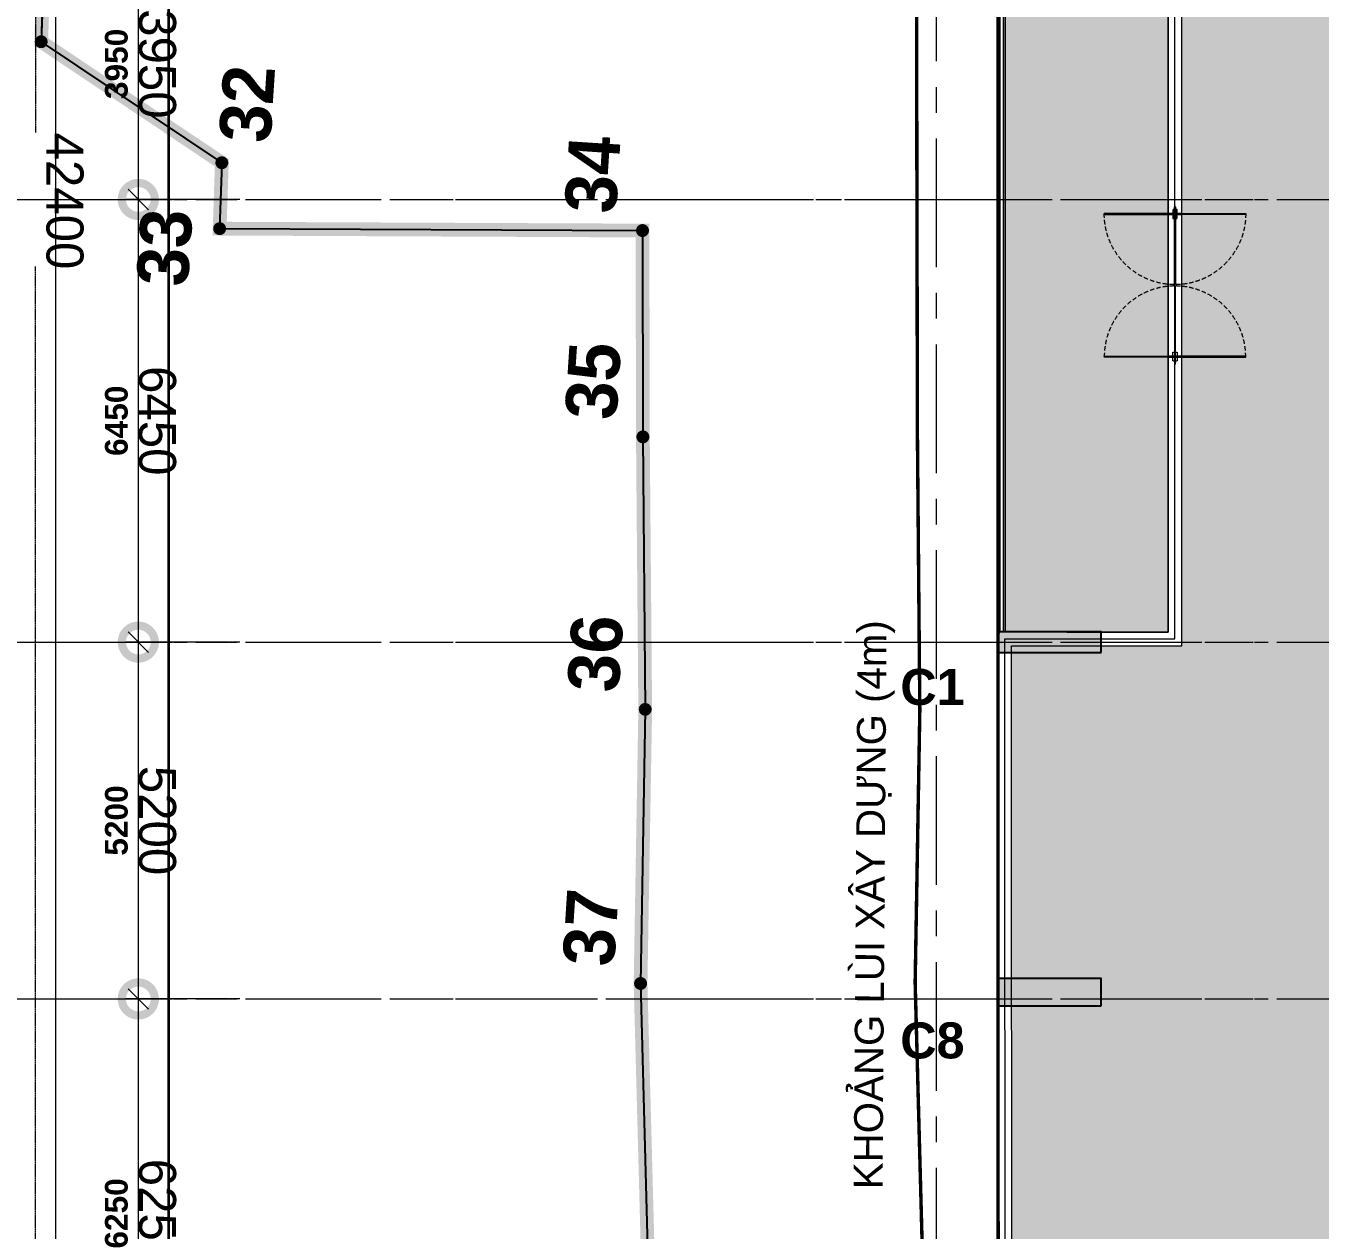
# Model space of a CAD drawing. Header units: millimetres. Extents: x -100356 to 314685, y 446 to 1273965.
# Drawn here: x 26973 to 45830, y 593487 to 611034 of the extents above; entities that cross this region are included whole.
import ezdxf
from ezdxf.enums import TextEntityAlignment as Align
from ezdxf.xclip import XClip

# ---------------------------------------------------------------- set-up
doc = ezdxf.new("R2010")
doc.units = ezdxf.units.MM
doc.header["$XCLIPFRAME"] = 2
for name, pattern in [('20180221 BF$0$DASHDOT', [1, 0.5, -0.25, 0, -0.25]), ('CENTER', [2, 1.25, -0.25, 0.25, -0.25]), ('CENTER2', [28.575, 19.05, -3.175, 3.175, -3.175]), ('Dash', [6, 3, -3]), ('DASHED2', [0.375, 0.25, -0.125]), ('DASHEDX2', [1.5, 1, -0.5]), ('gf$0$CENTER2', [28.575, 19.05, -3.175, 3.175, -3.175]), ('gf$0$Kume - Grid Line', [10.5, 6, -1.25, 2, -1.25]), ('HIDDEN', [0.375, 0.25, -0.125]), ('Kume - Grid Line', [10.5, 6, -1.25, 2, -1.25])]:
    doc.linetypes.add(name, pattern=pattern)
doc.layers.get('DEFPOINTS').update_dxf_attribs({"lineweight": 13})
for name, color, linetype in [('20180221 BF$0$10', 1, 'Continuous'), ('20180221 BF$0$sohieu_diem', 2, 'Continuous'), ('20180221 BF$0$TREE', 99, 'Continuous'), ('STR', 7, 'Continuous')]:
    doc.layers.add(name, color=color, linetype=linetype)
for name, color, linetype, lineweight in [('20180221 BF$0$setback', 1, 'Continuous', 13), ('20180330-Ascent Plaza-TP-Ban ve so bo$0$KÍNH', 150, 'Continuous', 9), ('@ color hatch', 7, 'Continuous', 13), ('A-_ANOT----_D', 7, 'Continuous', 5), ('A.Axis', 251, 'CENTER2', 13), ('A.Concrete', 7, 'Continuous', 25), ('Core - tb$0$$0$FURNITURE', 45, 'Continuous', 5), ('Core - tb$0$$0$TUONG 2', 2, 'Continuous', 25), ('CUA DI', 25, 'Continuous', 9), ('gf$0$A.Axis', 251, 'gf$0$CENTER2', 13), ('GJ', 1, 'Continuous', 13), ('KÍNH', 150, 'Continuous', 9), ('LC.HA', 250, 'Continuous', 9), ('LDIM OUT', 250, 'Continuous', 13), ('LGI', 250, 'CENTER', 9), ('luoicot', 30, 'Continuous', 13), ('net thay', 137, 'Continuous', 15), ('TEXT', 6, 'Continuous', 20), ('Text 35', 250, 'Continuous', 15), ('WALL', 4, 'Continuous', 35)]:
    doc.layers.add(name, color=color, linetype=linetype, lineweight=lineweight)
doc.layers.add('@area depoint', color=8, linetype='Continuous', lineweight=35, plot=False)
doc.styles.add('20180221 BF$0$VAPTIMN', font='VNI-Aptima-Bold.TTF')
doc.styles.add('ARIAL', font='Font - TrueType - Arial Bold.ttf')
doc.styles.add('Arial_4', font='Font - TrueType - Arial.ttf', dxfattribs={"width": 0.95, "height": 540})
doc.styles.add('VnArial', font='Font - TrueType - Arial.ttf')
doc.dimstyles.new('A3_-_A4_1', dxfattribs={"dimscale": 304.8, "dimtxt": 550.940076, "dimasz": 3.149606, "dimexe": 0, "dimexo": 0.0625, "dimgap": 0, "dimtad": 1, "dimdec": 0, "dimzin": 0, "dimdsep": 46, "dimtxsty": 'Arial_4', "dimblk1": 'DOTSMALL', "dimblk2": 'DOTSMALL', "dimsah": 1, "dimcen": 0.09, "dimazin": 0, "dimtfac": 1, "dimtdec": 4, "dimtix": 1, "dimtmove": 0, "dimatfit": 3, "dimfxl": 4.92126, "dimfxlon": 1, "dimtvp": 1, "dimtolj": 1, "dimtzin": 0, "dimarcsym": 2})
doc.dimstyles.new('A3_-_A4_2', dxfattribs={"dimscale": 304.8, "dimtxt": 550.940076, "dimasz": 3.149606, "dimexe": 0, "dimexo": 0.0625, "dimgap": 0, "dimtad": 1, "dimdec": 0, "dimzin": 0, "dimdsep": 46, "dimtxsty": 'Arial_4', "dimblk1": 'DOTSMALL', "dimblk2": 'DOTSMALL', "dimsah": 1, "dimcen": 0.09, "dimazin": 0, "dimtfac": 1, "dimtdec": 4, "dimtix": 1, "dimtmove": 2, "dimatfit": 3, "dimfxl": 4.92126, "dimfxlon": 1, "dimtvp": 1, "dimtolj": 1, "dimtzin": 0, "dimarcsym": 2})
doc.dimstyles.new('TL 150 OUT', dxfattribs={"dimscale": 150, "dimtxt": 2.2, "dimasz": 2, "dimexe": 1.2, "dimexo": 1.5, "dimgap": 1, "dimtad": 1, "dimdec": 0, "dimdsep": 46, "dimtxsty": 'ARIAL', "dimblk": 'OBLIQUE', "dimcen": 2, "dimdle": 1.2, "dimclrd": 256, "dimclre": 256, "dimclrt": 4, "dimaunit": 1, "dimadec": 0, "dimazin": 0, "dimtfac": 1, "dimtdec": 0, "dimtix": 1, "dimtmove": 2, "dimatfit": 3, "dimfxl": 1, "dimtolj": 1, "dimtzin": 0, "dimarcsym": 0})

# ---------------------------------------------------------------- blocks, each defined once
blk = doc.blocks.new('_Oblique')
at = {"color": 0, "linetype": 'ByBlock', "lineweight": -2}
blk.add_line((-0.5, -0.5), (0.5, 0.5), dxfattribs=at)
blk = doc.blocks.new('*D496')
at = {"layer": 'DEFPOINTS', "color": 0, "ltscale": 1000, "transparency": 16777216}
for p in [(2129, 24500), (3629, 24500), (2129, 20550)]:
    blk.add_point(p, dxfattribs=at)
at = {"layer": 'LDIM OUT', "lineweight": -2, "ltscale": 1000, "transparency": 16777216}
for p, q in [((3629, 20370), (3629, 24680)), ((2354, 24500), (3809, 24500)), ((2354, 20550), (3809, 20550))]:
    blk.add_line(p, q, dxfattribs=at)
at = {"layer": 'LDIM OUT', "lineweight": -2, "ltscale": 1000, "transparency": 16777216, "xscale": 300, "yscale": 300, "zscale": 300}
for p, rotation in [((3629, 24500), 90), ((3629, 20550), 270)]:
    blk.add_blockref('_Oblique', p, dxfattribs=dict(at, rotation=rotation))
at = {"layer": 'LDIM OUT', "color": 4, "ltscale": 1000, "transparency": 16777216, "insert": (3947, 22525), "char_height": 330, "attachment_point": 5, "rotation": 270, "style": 'ARIAL'}
blk.add_mtext('\\A1;3950', dxfattribs=at)
blk = doc.blocks.new('*D497')
at = {"layer": 'DEFPOINTS', "color": 0, "ltscale": 1000, "transparency": 16777216}
for p in [(2129, 30950), (3629, 30950), (2129, 24500)]:
    blk.add_point(p, dxfattribs=at)
at = {"layer": 'LDIM OUT', "lineweight": -2, "ltscale": 1000, "transparency": 16777216}
for p, q in [((3629, 24320), (3629, 31130)), ((2354, 30950), (3809, 30950)), ((2354, 24500), (3809, 24500))]:
    blk.add_line(p, q, dxfattribs=at)
at = {"layer": 'LDIM OUT', "lineweight": -2, "ltscale": 1000, "transparency": 16777216, "xscale": 300, "yscale": 300, "zscale": 300}
for p, rotation in [((3629, 30950), 90), ((3629, 24500), 270)]:
    blk.add_blockref('_Oblique', p, dxfattribs=dict(at, rotation=rotation))
at = {"layer": 'LDIM OUT', "color": 4, "ltscale": 1000, "transparency": 16777216, "insert": (3947, 27725), "char_height": 330, "attachment_point": 5, "rotation": 270, "style": 'ARIAL'}
blk.add_mtext('\\A1;6450', dxfattribs=at)
blk = doc.blocks.new('*D498')
at = {"layer": 'DEFPOINTS', "color": 0, "ltscale": 1000, "transparency": 16777216}
for p in [(2129, 36150), (3629, 36150), (2129, 30950)]:
    blk.add_point(p, dxfattribs=at)
at = {"layer": 'LDIM OUT', "lineweight": -2, "ltscale": 1000, "transparency": 16777216}
for p, q in [((3629, 30770), (3629, 36330)), ((2354, 36150), (3809, 36150)), ((2354, 30950), (3809, 30950))]:
    blk.add_line(p, q, dxfattribs=at)
at = {"layer": 'LDIM OUT', "lineweight": -2, "ltscale": 1000, "transparency": 16777216, "xscale": 300, "yscale": 300, "zscale": 300}
for p, rotation in [((3629, 36150), 90), ((3629, 30950), 270)]:
    blk.add_blockref('_Oblique', p, dxfattribs=dict(at, rotation=rotation))
at = {"layer": 'LDIM OUT', "color": 4, "ltscale": 1000, "transparency": 16777216, "insert": (3947, 33550), "char_height": 330, "attachment_point": 5, "rotation": 270, "style": 'ARIAL'}
blk.add_mtext('\\A1;5200', dxfattribs=at)
blk = doc.blocks.new('*D499')
at = {"layer": 'DEFPOINTS', "color": 0, "ltscale": 1000, "transparency": 16777216}
for p in [(2129, 42400), (3629, 42400), (2129, 36150)]:
    blk.add_point(p, dxfattribs=at)
at = {"layer": 'LDIM OUT', "lineweight": -2, "ltscale": 1000, "transparency": 16777216}
for p, q in [((3629, 35970), (3629, 42580)), ((2354, 42400), (3809, 42400)), ((2354, 36150), (3809, 36150))]:
    blk.add_line(p, q, dxfattribs=at)
at = {"layer": 'LDIM OUT', "lineweight": -2, "ltscale": 1000, "transparency": 16777216, "xscale": 300, "yscale": 300, "zscale": 300}
for p, rotation in [((3629, 42400), 90), ((3629, 36150), 270)]:
    blk.add_blockref('_Oblique', p, dxfattribs=dict(at, rotation=rotation))
at = {"layer": 'LDIM OUT', "color": 4, "ltscale": 1000, "transparency": 16777216, "insert": (3947, 39275), "char_height": 330, "attachment_point": 5, "rotation": 270, "style": 'ARIAL'}
blk.add_mtext('\\A1;6250', dxfattribs=at)
blk = doc.blocks.new('*D509')
at = {"layer": 'DEFPOINTS', "color": 0, "ltscale": 1000, "transparency": 16777216}
for p in [(2129, 42400), (2129, 0), (4829, 0)]:
    blk.add_point(p, dxfattribs=at)
at = {"layer": 'LDIM OUT', "lineweight": -2, "ltscale": 1000, "transparency": 16777216}
for p, q in [((4829, 42580), (4829, -180)), ((2354, 42400), (5009, 42400)), ((2354, 0), (5009, 0))]:
    blk.add_line(p, q, dxfattribs=at)
at = {"layer": 'LDIM OUT', "lineweight": -2, "ltscale": 1000, "transparency": 16777216, "xscale": 300, "yscale": 300, "zscale": 300}
for p, rotation in [((4829, 42400), 90), ((4829, 0), 270)]:
    blk.add_blockref('_Oblique', p, dxfattribs=dict(at, rotation=rotation))
at = {"layer": 'LDIM OUT', "color": 4, "ltscale": 1000, "transparency": 16777216, "insert": (5147, 21200), "char_height": 330, "attachment_point": 5, "rotation": 270, "style": 'ARIAL'}
blk.add_mtext('\\A1;42400', dxfattribs=at)
blk = doc.blocks.new('BLOCK TRUC')
for p, q in [((0, 500), (0, 800)), ((500, 0), (800, 0)), ((-800, 0), (-500, 0)), ((0, -800), (0, -500))]:
    blk.add_line(p, q)
at = {"lineweight": 25}
blk.add_circle((0, 0), 500, dxfattribs=at)
at = {"style": 'ARIAL'}
blk.add_attdef('1-2', text='', height=350, rotation=0, dxfattribs=at).set_placement((0, 0), align=Align.MIDDLE_CENTER)
blk = doc.blocks.new('_DotSmall')
at = {"color": 0, "linetype": 'ByBlock', "const_width": 0.5}
blk.add_lwpolyline([(-0.0625, 0, 1), (0.0625, 0, 1)], format="xyb", close=True, dxfattribs=at)
blk = doc.blocks.new('*D524')
at = {"layer": 'A.Axis', "color": 0, "lineweight": -2, "transparency": 16777216}
for p, q in [((44548, 13400), (46029, 13400)), ((46029, 9450), (46029, 13400)), ((44548, 9450), (46029, 9450))]:
    blk.add_line(p, q, dxfattribs=at)
at = {"layer": 'DEFPOINTS', "color": 0, "transparency": 16777216}
for p in [(44529, 13400), (46029, 13400), (44529, 9450)]:
    blk.add_point(p, dxfattribs=at)
at = {"layer": 'A.Axis', "color": 0, "lineweight": -2, "transparency": 16777216, "xscale": 960, "yscale": 960, "zscale": 960}
for p, rotation in [((46029, 13400), 90), ((46029, 9450), 270)]:
    blk.add_blockref('_DotSmall', p, dxfattribs=dict(at, rotation=rotation))
at = {"layer": 'A.Axis', "color": 0, "transparency": 16777216, "insert": (45753, 11425), "char_height": 540, "attachment_point": 5, "rotation": 90, "style": 'Arial_4'}
blk.add_mtext('\\A1;3950', dxfattribs=at)
blk = doc.blocks.new('*D525')
at = {"layer": 'A.Axis', "color": 0, "lineweight": -2, "transparency": 16777216}
for p, q in [((44548, 19850), (46029, 19850)), ((46029, 13400), (46029, 19850)), ((44548, 13400), (46029, 13400))]:
    blk.add_line(p, q, dxfattribs=at)
at = {"layer": 'DEFPOINTS', "color": 0, "transparency": 16777216}
for p in [(44529, 19850), (46029, 19850), (44529, 13400)]:
    blk.add_point(p, dxfattribs=at)
at = {"layer": 'A.Axis', "color": 0, "lineweight": -2, "transparency": 16777216, "xscale": 960, "yscale": 960, "zscale": 960}
for p, rotation in [((46029, 19850), 90), ((46029, 13400), 270)]:
    blk.add_blockref('_DotSmall', p, dxfattribs=dict(at, rotation=rotation))
at = {"layer": 'A.Axis', "color": 0, "transparency": 16777216, "insert": (45753, 16625), "char_height": 540, "attachment_point": 5, "rotation": 90, "style": 'Arial_4'}
blk.add_mtext('\\A1;6450', dxfattribs=at)
blk = doc.blocks.new('*D526')
at = {"layer": 'A.Axis', "color": 0, "lineweight": -2, "transparency": 16777216}
for p, q in [((44548, 25050), (46029, 25050)), ((46029, 19850), (46029, 25050)), ((44548, 19850), (46029, 19850))]:
    blk.add_line(p, q, dxfattribs=at)
at = {"layer": 'DEFPOINTS', "color": 0, "transparency": 16777216}
for p in [(44529, 25050), (46029, 25050), (44529, 19850)]:
    blk.add_point(p, dxfattribs=at)
at = {"layer": 'A.Axis', "color": 0, "lineweight": -2, "transparency": 16777216, "xscale": 960, "yscale": 960, "zscale": 960}
for p, rotation in [((46029, 25050), 90), ((46029, 19850), 270)]:
    blk.add_blockref('_DotSmall', p, dxfattribs=dict(at, rotation=rotation))
at = {"layer": 'A.Axis', "color": 0, "transparency": 16777216, "insert": (45753, 22450), "char_height": 540, "attachment_point": 5, "rotation": 90, "style": 'Arial_4'}
blk.add_mtext('\\A1;5200', dxfattribs=at)
blk = doc.blocks.new('*D527')
at = {"layer": 'A.Axis', "color": 0, "lineweight": -2, "transparency": 16777216}
for p, q in [((44548, 31300), (46029, 31300)), ((46029, 25050), (46029, 31300)), ((44548, 25050), (46029, 25050))]:
    blk.add_line(p, q, dxfattribs=at)
at = {"layer": 'DEFPOINTS', "color": 0, "transparency": 16777216}
for p in [(44529, 31300), (46029, 31300), (44529, 25050)]:
    blk.add_point(p, dxfattribs=at)
at = {"layer": 'A.Axis', "color": 0, "lineweight": -2, "transparency": 16777216, "xscale": 960, "yscale": 960, "zscale": 960}
for p, rotation in [((46029, 31300), 90), ((46029, 25050), 270)]:
    blk.add_blockref('_DotSmall', p, dxfattribs=dict(at, rotation=rotation))
at = {"layer": 'A.Axis', "color": 0, "transparency": 16777216, "insert": (45753, 28175), "char_height": 540, "attachment_point": 5, "rotation": 90, "style": 'Arial_4'}
blk.add_mtext('\\A1;6250', dxfattribs=at)
blk = doc.blocks.new('*D536')
at = {"layer": 'A.Axis', "color": 0, "lineweight": -2, "transparency": 16777216}
for p, q in [((46048, 31300), (47529, 31300)), ((47529, 31300), (47529, 14376)), ((47529, -11100), (47529, 12426)), ((46048, -11100), (47529, -11100))]:
    blk.add_line(p, q, dxfattribs=at)
at = {"layer": 'DEFPOINTS', "color": 0, "transparency": 16777216}
for p in [(46029, 31300), (47529, 31300), (46029, -11100)]:
    blk.add_point(p, dxfattribs=at)
at = {"layer": 'A.Axis', "color": 0, "lineweight": -2, "transparency": 16777216, "xscale": 960, "yscale": 960, "zscale": 960}
for p, rotation in [((47529, 31300), 90), ((47529, -11100), 270)]:
    blk.add_blockref('_DotSmall', p, dxfattribs=dict(at, rotation=rotation))
at = {"layer": 'A.Axis', "color": 0, "transparency": 16777216, "insert": (46828, 12426), "char_height": 540, "attachment_point": 1, "rotation": 90, "line_spacing_factor": 0.941778, "style": 'Arial_4'}
blk.add_mtext('\\A1;42400', dxfattribs=at)
blk = doc.blocks.new('SITE')
at = {"layer": 'GJ', "color": 2, "linetype": 'DASHED2', "ltscale": 200, "const_width": 50, "elevation": 0}
blk.add_lwpolyline([(-42847, 879), (-42997, 6495), (-42929, 10453), (-42964, 14461), (-42978, 21429), (-50432, 21463), (-51659, 22285), (-51640, 22872), (-51581, 23937), (-51499, 28076), (-51496, 29824), (-50725, 29994), (-51513, 40959), (-52452, 41020), (-52589, 42419), (-48449, 42705), (-47306, 42675), (-44664, 42638), (-38719, 42656), (-35209, 42660)], dxfattribs=at)
at = {"layer": 'TEXT', "insert": (-43893, 3482), "char_height": 420, "width": 9033.43, "attachment_point": 1, "rotation": 89.5885, "style": 'VnArial'}
blk.add_mtext('KHOẢNG LÙI XÂY DỰNG (4m)', dxfattribs=at)
blk = doc.blocks.new('20180221 BF$0$hientrang')
at = {"layer": '20180221 BF$0$10', "color": 1}
for p, q in [((-87270, 104902, 0), (-90121, 104815, 0)), ((-90121, 104815, 0), (-91714, 102077, 0)), ((-91714, 102077, 0), (-92674, 102048, 0)), ((-92674, 102048, 0), (-92312, 95898, 0)), ((-92312, 95898, 0), (-95312, 95702, 0)), ((-95312, 95702, 0), (-99272, 95417, 0)), ((-99272, 95417, 0), (-103263, 95232, 0)), ((-103263, 95232, 0), (-108843, 94729, 0))]:
    blk.add_line(p, q, dxfattribs=at)
at = {"layer": '20180221 BF$0$10', "color": 1, "linetype": 'Continuous'}
for p, q in [((-92312, 95898, 0), (-95312, 95702, 0)), ((-95312, 95702, 0), (-99272, 95417, 0)), ((-99272, 95417, 0), (-103263, 95232, 0)), ((-103263, 95232, 0), (-108843, 94729, 0))]:
    blk.add_line(p, q, dxfattribs=at)
at = {"layer": '20180221 BF$0$10', "color": 1, "linetype": 'Continuous', "elevation": 0}
for points in [[(-86230, 104910), (-87270, 104902), (-90121, 104815)], [(-90121, 104815), (-91714, 102077), (-92674, 102048), (-92312, 95898)]]:
    blk.add_lwpolyline(points, dxfattribs=at)
at = {"layer": '20180221 BF$0$setback', "color": 1, "linetype": '20180221 BF$0$DASHDOT', "ltscale": 200, "const_width": 200, "elevation": 0}
blk.add_lwpolyline([(-64687, 107633), (-71608, 106512), (-73129, 105984), (-73130, 105414), (-77140, 104869), (-77250, 105249), (-77680, 105219), (-77900, 105350), (-82200, 105085), (-86230, 104910), (-87270, 104902), (-90121, 104815), (-91714, 102077), (-92674, 102048), (-92312, 95898), (-95312, 95702), (-99272, 95417), (-103263, 95232), (-108843, 94729), (-111844, 94613), (-113704, 94445), (-110540, 43326), (-98301, 45606), (-91530, 9756)], dxfattribs=at)
at = {"layer": '20180221 BF$0$sohieu_diem', "color": 3, "const_width": 93.8, "elevation": 0}
for points in [[(-90167, 104815, 1), (-90074, 104815, 1)], [(-92721, 102049, 1), (-92627, 102048, 1)], [(-91761, 102077, 1), (-91667, 102077, 1)], [(-92359, 95898, 1), (-92265, 95898, 1)], [(-95359, 95702, 1), (-95265, 95702, 1)], [(-99319, 95417, 1), (-99226, 95417, 1)], [(-103310, 95232, 1), (-103216, 95232, 1)]]:
    blk.add_lwpolyline(points, format="xyb", close=True, dxfattribs=at)
at = {"layer": '20180221 BF$0$sohieu_diem', "color": 3, "style": '20180221 BF$0$VAPTIMN'}
for s, p in [('33', (-93557, 102460, 0)), ('32', (-91392, 101391, 0)), ('34', (-92101, 96302, 0)), ('35', (-95102, 96106, 0)), ('36', (-99062, 95821, 0)), ('37', (-103052, 95636, 0))]:
    blk.add_text(s, height=750, rotation=359.9273, dxfattribs=at).set_placement(p)
blk = doc.blocks.new('*U570')
at = {"layer": 'Core - tb$0$$0$FURNITURE'}
for p, q in [((0, 100), (10100, 100)), ((0, 75), (10100, 75)), ((0, 25), (10100, 25)), ((0, 0), (10100, 0))]:
    blk.add_line(p, q, dxfattribs=at)
blk = doc.blocks.new('AE-CUADI-BLS-900')
at = {"layer": 'CUA DI', "linetype": 'HIDDEN', "ltscale": 100}
blk.add_line((0, 0), (900, 0, 0), dxfattribs=at)
at = {"layer": 'CUA DI', "linetype": 'Continuous'}
for p, q in [((85, -5), (75, 5)), ((75, -5), (85, 5))]:
    blk.add_line(p, q, dxfattribs=at)
at = {"layer": 'CUA DI', "linetype": 'DASHEDX2'}
for points in [[(85, 800), (85, -80), (75, -80), (75, 800)], [(30, 25), (130, 25), (130, -25), (30, -25)], [(85, -800), (85, 80), (75, 80), (75, -800)]]:
    blk.add_lwpolyline(points, close=True, dxfattribs=at)
at = {"layer": 'CUA DI', "linetype": 'Continuous'}
blk.add_lwpolyline([(880, 5), (0, 5), (0, -5), (880, -5)], close=True, dxfattribs=at)
at = {"layer": 'CUA DI', "color": 8, "linetype": 'DASHED2', "ltscale": 200}
blk.add_arc((80, 0), 800, 269.6419, 90.3581, dxfattribs=at)
blk = doc.blocks.new('cuabanlesan-2')
at = {"layer": 'CUA DI', "linetype": 'Continuous'}
blk.add_line((0, -900), (0, 900), dxfattribs=at)
at = {"layer": 'CUA DI', "linetype": 'Continuous', "xscale": -1, "rotation": 90}
blk.add_blockref('AE-CUADI-BLS-900', (0, 887), dxfattribs=at)
at = {"layer": 'CUA DI', "linetype": 'Continuous', "rotation": 90}
blk.add_blockref('AE-CUADI-BLS-900', (0, -888), dxfattribs=at)
blk = doc.blocks.new('A$C4AE13D6C')
at = {"layer": 'CUA DI', "xscale": -1.000080070924014, "yscale": 1.000080071389675, "zscale": 1.000080071249777, "rotation": 180}
blk.add_blockref('cuabanlesan-2', (-5, 448), dxfattribs=at)
blk = doc.blocks.new('A$C16496DF1')
at = {"layer": 'WALL', "color": 2, "linetype": 'HIDDEN', "xscale": -0.9014084507042254, "yscale": 0.9014084507042254, "zscale": 0.9014084507042254, "rotation": 90}
blk.add_blockref('A$C4AE13D6C', (-38, -4), dxfattribs=at)
blk = doc.blocks.new('gf$0$grid tower-gf')
at = {"layer": 'gf$0$A.Axis', "linetype": 'gf$0$Kume - Grid Line', "lineweight": 9, "ltscale": 100}
for p, q in [((48341.2, 25049.9), (-14918.8, 25049.9)), ((48341.2, 19849.9), (-14918.8, 19849.9)), ((48341.2, 13399.9), (-14918.8, 13399.9))]:
    blk.add_line(p, q, dxfattribs=at)
blk = doc.blocks.new('X-GRID')
at = {"layer": 'LGI', "ltscale": 1500}
for p, q in [((-8000, 49486.8), (-8000, -7272.6)), ((5008.8, 36150), (-57318.6, 36150)), ((5008.8, 30950), (-57318.6, 30950)), ((5008.8, 24500), (-57318.6, 24500))]:
    blk.add_line(p, q, dxfattribs=at)
at = {"xscale": 1.5, "yscale": 1.5, "zscale": 1.5, "rotation": 180}
for p, values in [((6208.8, 36150), {'1-2': '7'}), ((6208.8, 30950), {'1-2': '6'}), ((6208.8, 24500), {'1-2': '5'})]:
    blk.add_blockref('BLOCK TRUC', p, dxfattribs=at).add_auto_attribs(values)
at = {"layer": 'LDIM OUT', "ltscale": 1000}
for base, p1, p2, picture, middle in [((3628.8, 42400), (2128.8, 36150), (2128.8, 42400), '*D499', (3947.3, 39275)), ((4828.8, 0), (2128.8, 42400), (2128.8, 0), '*D509', (5147.3, 21200)), ((3628.8, 36150), (2128.8, 30950), (2128.8, 36150), '*D498', (3947.3, 33550)), ((3628.8, 30950), (2128.8, 24500), (2128.8, 30950), '*D497', (3947.3, 27725)), ((3628.8, 24500), (2128.8, 20550), (2128.8, 24500), '*D496', (3947.4, 22525))]:
    dim = blk.add_linear_dim(base=base, p1=p1, p2=p2, angle=90, dimstyle='TL 150 OUT', override={"dimtad": 4}, dxfattribs=at)
    dim.commit()
    dim.dimension.update_dxf_attribs({"geometry": picture, "text_midpoint": middle})
blk = doc.blocks.new('A$C60262ED2')
at = {"layer": 'LC.HA'}
h = blk.add_hatch(color=256, dxfattribs=at)
h.dxf.hatch_style = 1
h.paths.add_polyline_path([(17808, 20384), (17808, 20684), (16308, 20684), (16308, 20384)])
h = blk.add_hatch(color=256, dxfattribs=at)
h.dxf.hatch_style = 1
h.paths.add_polyline_path([(17808, 15234), (17808, 15634), (16308, 15634), (16308, 15234)])
at = {"layer": 'STR', "ltscale": 1000, "elevation": 0}
for points in [[(17808, 20384), (17808, 20684), (16308, 20684), (16308, 20384)], [(17808, 15234), (17808, 15634), (16308, 15634), (16308, 15234)]]:
    blk.add_lwpolyline(points, close=True, dxfattribs=at)
at = {"rotation": 180}
blk.add_blockref('X-GRID', (7409, 51484, 0), dxfattribs=at)
at = {"layer": 'Text 35', "ltscale": 1000, "style": 'ARIAL'}
for s, p in [('C1', (14882, 19618, 0)), ('C8', (14881, 14468, 0))]:
    blk.add_text(s, height=525, dxfattribs=at).set_placement(p)
blk = doc.blocks.new('column')
at = {"layer": 'luoicot', "ltscale": 0.5}
blk.add_blockref('A$C60262ED2', (-47109, -40384, 0), dxfattribs=at)
blk = doc.blocks.new('grid tower')
at = {"layer": 'A.Axis', "linetype": 'Kume - Grid Line', "lineweight": 9, "ltscale": 100}
for p, q in [((33501, 38386.8, 0), (33501, -18372.7, 0)), ((48341.2, 25049.9), (-14918.8, 25049.9)), ((48341.2, 19849.9), (-14918.8, 19849.9)), ((48341.2, 13399.9), (-14918.8, 13399.9))]:
    blk.add_line(p, q, dxfattribs=at)
at = {"layer": 'A.Axis'}
for base, p1, p2, override, picture, middle in [((46028.6, 31299.9), (44528.6, 25049.9), (44528.6, 31299.9), {"dimpost": '<>', "dimfxl": 6249.998517}, '*D527', (45752.9, 28174.9)), ((46028.6, 25049.9), (44528.6, 19849.9), (44528.6, 25049.9), {"dimpost": '<>', "dimfxl": 5200}, '*D526', (45752.9, 22449.9)), ((46028.6, 19849.9), (44528.6, 13399.9), (44528.6, 19849.9), {"dimpost": '<>', "dimfxl": 6450}, '*D525', (45752.9, 16624.9)), ((46028.6, 13399.9), (44528.6, 9449.9), (44528.6, 13399.9), {"dimpost": '<>', "dimfxl": 3950}, '*D524', (45752.7, 11424.9))]:
    dim = blk.add_linear_dim(base=base, p1=p1, p2=p2, angle=90, dimstyle='A3_-_A4_1', override=override, dxfattribs=at)
    dim.commit()
    dim.dimension.update_dxf_attribs({"geometry": picture, "text_midpoint": middle})
dim = blk.add_linear_dim(base=(47528.6, 31299.9), p1=(46028.6, -11100.1), p2=(46028.6, 31299.9), angle=90, dimstyle='A3_-_A4_2', override={"dimpost": '<>', "dimfxl": 42399.999999}, dxfattribs=at)
dim.commit()
dim.dimension.update_dxf_attribs({"geometry": '*D536', "text_midpoint": (47187.5, 13400.8), "dimtype": 128, "text_rotation": 90})

msp = doc.modelspace()

# ---------------------------------------------------------------- hatches: boundary and pattern name
at = {"layer": '@ color hatch'}
h = msp.add_hatch(color=31, dxfattribs=at)
edge = h.paths.add_edge_path()
edge.add_line((42290.9, 633001.9), (42290.9, 632800.4))
edge.add_line((42290.9, 632800.4), (38141.1, 632804.9))
edge.add_line((38141.1, 632804.9), (38141.1, 630305))
edge.add_line((38141.1, 630305), (39541.1, 630305))
edge.add_line((39541.1, 630305), (39541.1, 625904.9))
edge.add_line((39541.1, 625904.9), (38141.1, 625905.3))
edge.add_line((38141.1, 625905.3), (38141.1, 621702.8))
edge.add_line((38141.1, 621702.8), (32440.7, 621701.9))
edge.add_line((32440.7, 621701.9), (32441.1, 612502))
edge.add_line((32441.1, 612502), (42140.7, 612502))
edge.add_line((42140.7, 612502), (42145.7, 621902))
edge.add_line((42145.7, 621902), (46565.7, 621902))
edge.add_line((46565.7, 621902), (46565.9, 614202.1))
edge.add_line((46565.9, 614202.1), (42398.1, 614202.1))
edge.add_line((42398.1, 614202.1), (42398.1, 612502))
edge.add_line((42398.1, 612502), (43815.9, 612502))
edge.add_line((43815.9, 612502), (43815.9, 608655.1))
edge.add_line((43815.9, 608655.1), (43815.9, 607252))
edge.add_line((43815.9, 607252), (43815.9, 602002))
edge.add_line((43815.9, 602002), (41335.5, 602002.1))
edge.add_line((41335.5, 602002.1), (41339.9, 590802))
edge.add_line((41339.9, 590802), (81540.3, 590804.9))
edge.add_line((81540.3, 590804.9), (81540.5, 596954.9))
edge.add_line((81540.5, 596954.9), (81541, 596955))
edge.add_line((81541, 596955), (81540.9, 605606.3))
edge.add_line((81540.9, 605606.3), (136487.6, 612188.1))
edge.add_line((136487.6, 612188.1), (134542.3, 628433.6))
edge.add_line((134542.3, 628433.6), (131695.4, 627410.8))
edge.add_line((131695.4, 627410.8), (132214.6, 623057))
edge.add_line((132214.6, 623057), (126157.9, 622331.5))
edge.add_line((126157.9, 622331.5), (125805.4, 625294.6))
edge.add_line((125805.4, 625294.6), (118785.3, 622772.5))
edge.add_line((118785.3, 622772.5), (118790.5, 622729.1))
edge.add_line((118790.5, 622729.1), (105873.9, 621172.8))
edge.add_line((105873.9, 621172.8), (105254.3, 626336.7))
edge.add_line((105254.3, 626336.7), (101939.4, 625470.5))
edge.add_line((101939.4, 625470.5), (102649, 622756.7))
edge.add_line((102649, 622756.7), (90071.8, 619468))
edge.add_line((90071.8, 619468), (89361.6, 622184.2))
edge.add_line((89361.6, 622184.2), (87992.1, 621826.4))
edge.add_arc((86677.6, 626857.5), 5200, 187.96459, 284.64287, ccw=False)
edge.add_line((81527.8, 626137), (81224.4, 628305))
edge.add_line((81224.4, 628305), (79894.9, 628305))
edge.add_line((79894.9, 628305), (79894.9, 633005))
edge.add_line((79894.9, 633005), (42290.9, 633001.9))
h.paths.add_polyline_path([(62190.7, 621901.9), (68940.7, 621901.9), (68940.7, 605683.8), (64840.7, 605683.8), (64840.7, 607183.8), (63470.9, 607180.7), (63470.7, 613071.9), (63540.7, 613071.9), (63540.9, 619302), (62190.8, 619302.1)], flags=16)
at = {"layer": '@ color hatch', "ltscale": 0.5}
h = msp.add_hatch(dxfattribs=at)
h.set_pattern_fill('CROSS', color=139, scale=300)
h.set_pattern_definition([(0, (403133.136, 611737.235), (75, 75), [37.5, -112.5]), (90, (403151.886, 611718.485), (-75, 75), [37.5, -112.5])])
h.paths.add_polyline_path([(43615.9, 602202), (41239.7, 602202), (41239.7, 612302), (43615.9, 612302)])

# ---------------------------------------------------------------- linework, layer by layer
at = {"color": 3, "linetype": 'Dash', "ltscale": 30, "const_width": 50, "elevation": 0}
msp.add_lwpolyline([(136710.4, 612010.3), (81740.8, 605425.8), (81740.2, 590605.1), (41140, 590602), (41135.4, 602202.1), (41139.7, 602202), (41139.8, 612302), (32240.9, 612302), (32240.9, 621902), (34740.9, 621902), (34741.1, 623405.1), (32240.9, 623402), (32240.9, 633002), (42090.9, 633001.9), (42090.9, 633201.9), (80094.9, 633201.9), (80094.9, 628505), (81398.4, 628505), (81725.8, 626164.7, 0.4487796), (87941.6, 622019.9), (110701.8, 627966.7)], format="xyb", dxfattribs=at)
at = {"layer": '@ color hatch', "color": 139, "ltscale": 0.5, "elevation": 0}
msp.add_lwpolyline([(43615.9, 602202), (41239.7, 602202), (41239.7, 612302), (43615.9, 612302)], close=True, dxfattribs=at)
at = {"layer": '@area depoint', "ltscale": 0.5, "elevation": 0}
msp.add_lwpolyline([(29051.7, 575491.7), (88451.7, 575491.7), (88451.7, 659491.7), (29051.7, 659491.7)], close=True, dxfattribs=at)
at = {"layer": 'KÍNH', "elevation": 0}
for points in [[(136710.4, 612010.3), (81740.8, 605425.8), (81740.2, 590605.1), (41140, 590602), (41135.4, 602202.1), (42141.7, 602202), (42141.7, 602202), (43615.9, 602202), (43615.9, 612302), (32240.9, 612302), (32240.9, 621902), (34740.9, 621902), (34741.1, 623405.1), (32240.9, 623402), (32240.9, 633002), (42090.9, 633001.9), (42090.9, 633201.9), (80094.9, 633201.9), (80094.9, 628505), (81398.4, 628505), (81725.8, 626164.7, 0.4487796), (87941.6, 622019.9), (110701.8, 627966.7)], [(136599.2, 612097.7), (81640.9, 605514.5), (81640.3, 590705.1), (41239.9, 590702), (41235.4, 602102.1), (42241.7, 602102), (42241.7, 602102), (43715.9, 602102), (43715.9, 612402), (32340.9, 612402), (32340.9, 621802), (34840.9, 621802), (34841.1, 623505.2), (32340.9, 623502.1), (32340.9, 632902), (42190.9, 632901.9), (42190.9, 633101.9), (79994.9, 633101.9), (79994.9, 628405), (81311.4, 628405), (81626.8, 626150.8, 0.4487796), (87966.8, 621923.2), (110685.9, 627859.2)], [(136488, 612185.1), (81540.9, 605603.2), (81540.3, 590805.1), (41339.9, 590802), (41335.5, 602002.1), (42341.7, 602002), (42341.7, 602002), (43815.9, 602002), (43815.9, 612502), (32440.9, 612502), (32440.9, 621702), (34940.9, 621702), (34941.1, 623605.3), (32440.9, 623602.2), (32440.9, 632802), (42290.9, 632801.9), (42290.9, 633001.9), (79894.9, 633001.9), (79894.9, 628305), (81224.4, 628305), (81527.8, 626137, 0.4487796), (87992.1, 621826.4), (110670.1, 627751.7)]]:
    msp.add_lwpolyline(points, format="xyb", dxfattribs=at)
at = {"layer": 'net thay', "ltscale": 0.5, "elevation": 0}
msp.add_lwpolyline([(155051.7, 575491.7), (155051.7, 664591.7), (29051.7, 664591.7), (29051.7, 575491.7)], close=True, dxfattribs=at)

# ---------------------------------------------------------------- block references
at = {"layer": '20180221 BF$0$TREE'}
ref = msp.add_blockref('20180221 BF$0$hientrang', (137502.3, 694113, 0), dxfattribs=dict(at, rotation=86.37342821610302))
XClip(ref).set_block_clipping_path([(-133148.1755428242, 112075.9558377523), (-124131.7889780848, -30182.5877385634), (-23551.8986045148, -23807.8059542924), (-32568.2851692542, 118450.7376220233)])
at = {"layer": '20180330-Ascent Plaza-TP-Ban ve so bo$0$KÍNH', "rotation": 180}
msp.add_blockref('gf$0$grid tower-gf', (74640.7, 621904.9, 0), dxfattribs=at)
at = {"layer": 'A-_ANOT----_D', "rotation": 180}
msp.add_blockref('grid tower', (74640.7, 621905, 0), dxfattribs=at)
at = {"layer": 'A.Concrete'}
for p in [(71940.8, 621905, 0), (71940.7, 621904.9, 0)]:
    msp.add_blockref('column', p, dxfattribs=at)
at = {"layer": 'Core - tb$0$$0$TUONG 2', "rotation": 269.9999999781001}
msp.add_blockref('*U570', (41139.7, 612302.1, 0), dxfattribs=at)
at = {"layer": 'CUA DI', "extrusion": (-7.93542e-10, -3.69043e-09, 1), "xscale": -1.428571428571429, "yscale": 1.428571428571429, "zscale": 1.428571428571429, "rotation": 90.00000006367817}
msp.add_blockref('A$C16496DF1', (43716.6, 606622, 0), dxfattribs=at)
at = {"layer": 'GJ'}
msp.add_blockref('SITE', (82927, 590602.1, 0), dxfattribs=at)

doc.saveas('drawing.dxf')
